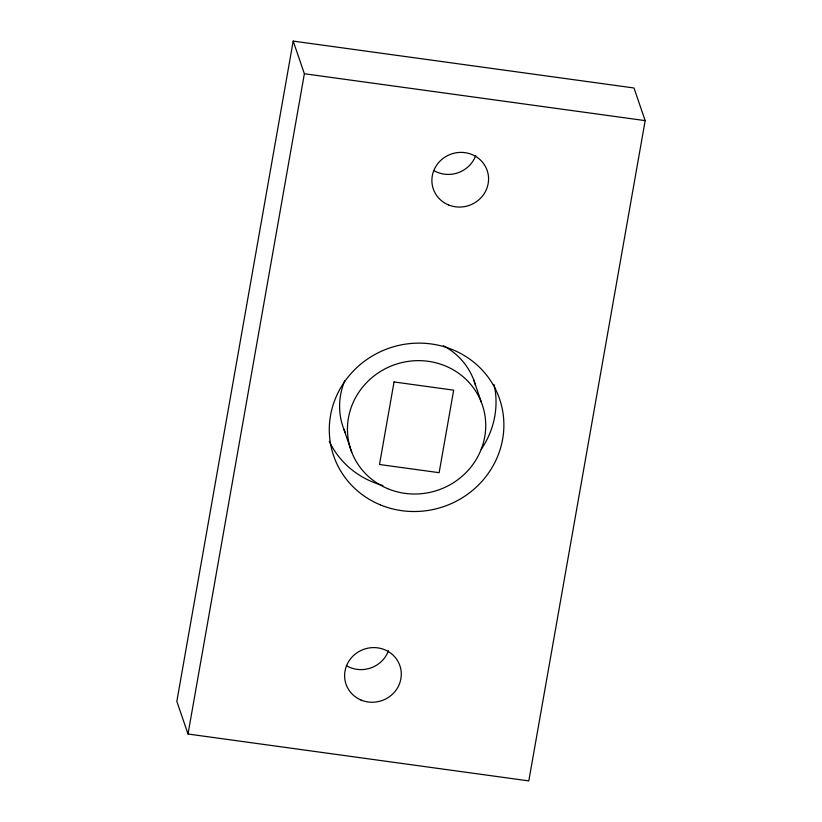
<?xml version="1.0" encoding="UTF-8"?>
<svg xmlns="http://www.w3.org/2000/svg" width="822" height="822" viewBox="0 0 822 822"><rect width="100%" height="100%" fill="white"/><g stroke="black" fill="none" stroke-linecap="round" stroke-linejoin="round"><path stroke-width="1.23" d="M293.197 41.1L176.833 701.372L188.012 734.015L528.803 780.9L645.167 120.629L633.988 87.985L293.197 41.1L304.376 73.744L188.012 734.015M304.376 73.744L645.167 120.629M473.585 379.497L481.435 402.431M343.894 429.29L351.744 452.213M388.467 650.767A28.482 27.208 -18.9 0 1 346.668 665.82M475.743 155.564A28.482 27.208 -18.9 0 1 433.944 170.616M494.135 384.624A87.697 83.772 -18.9 0 1 481.219 449.326M382.939 485.494A87.697 83.772 -18.9 0 1 329.283 441.393M345.332 432.701A69.459 66.356 -18.9 0 1 344.88 380.545M443.346 345.743A69.459 66.356 -18.9 0 1 475.537 385.374M394.046 381.953L379.497 464.492L439.133 472.691L453.682 390.162L394.046 381.953M380.124 504.78A87.697 83.772 -18.9 0 0 503.506 417.186A87.697 83.772 -18.9 0 0 366.129 360.005A87.697 83.772 -18.9 0 0 380.124 504.78M448.391 204.873A28.482 27.208 -18.9 0 0 488.453 176.432A28.482 27.208 -18.9 0 0 443.839 157.865A28.482 27.208 -18.9 0 0 448.391 204.873M361.115 700.077A28.482 27.208 -18.9 0 0 401.177 671.636A28.482 27.208 -18.9 0 0 356.563 653.069A28.482 27.208 -18.9 0 0 361.115 700.077M387.707 488.679A69.459 66.356 -18.9 0 0 485.432 419.292A69.459 66.356 -18.9 0 0 376.62 374.01A69.459 66.356 -18.9 0 0 387.707 488.679"/></g></svg>
